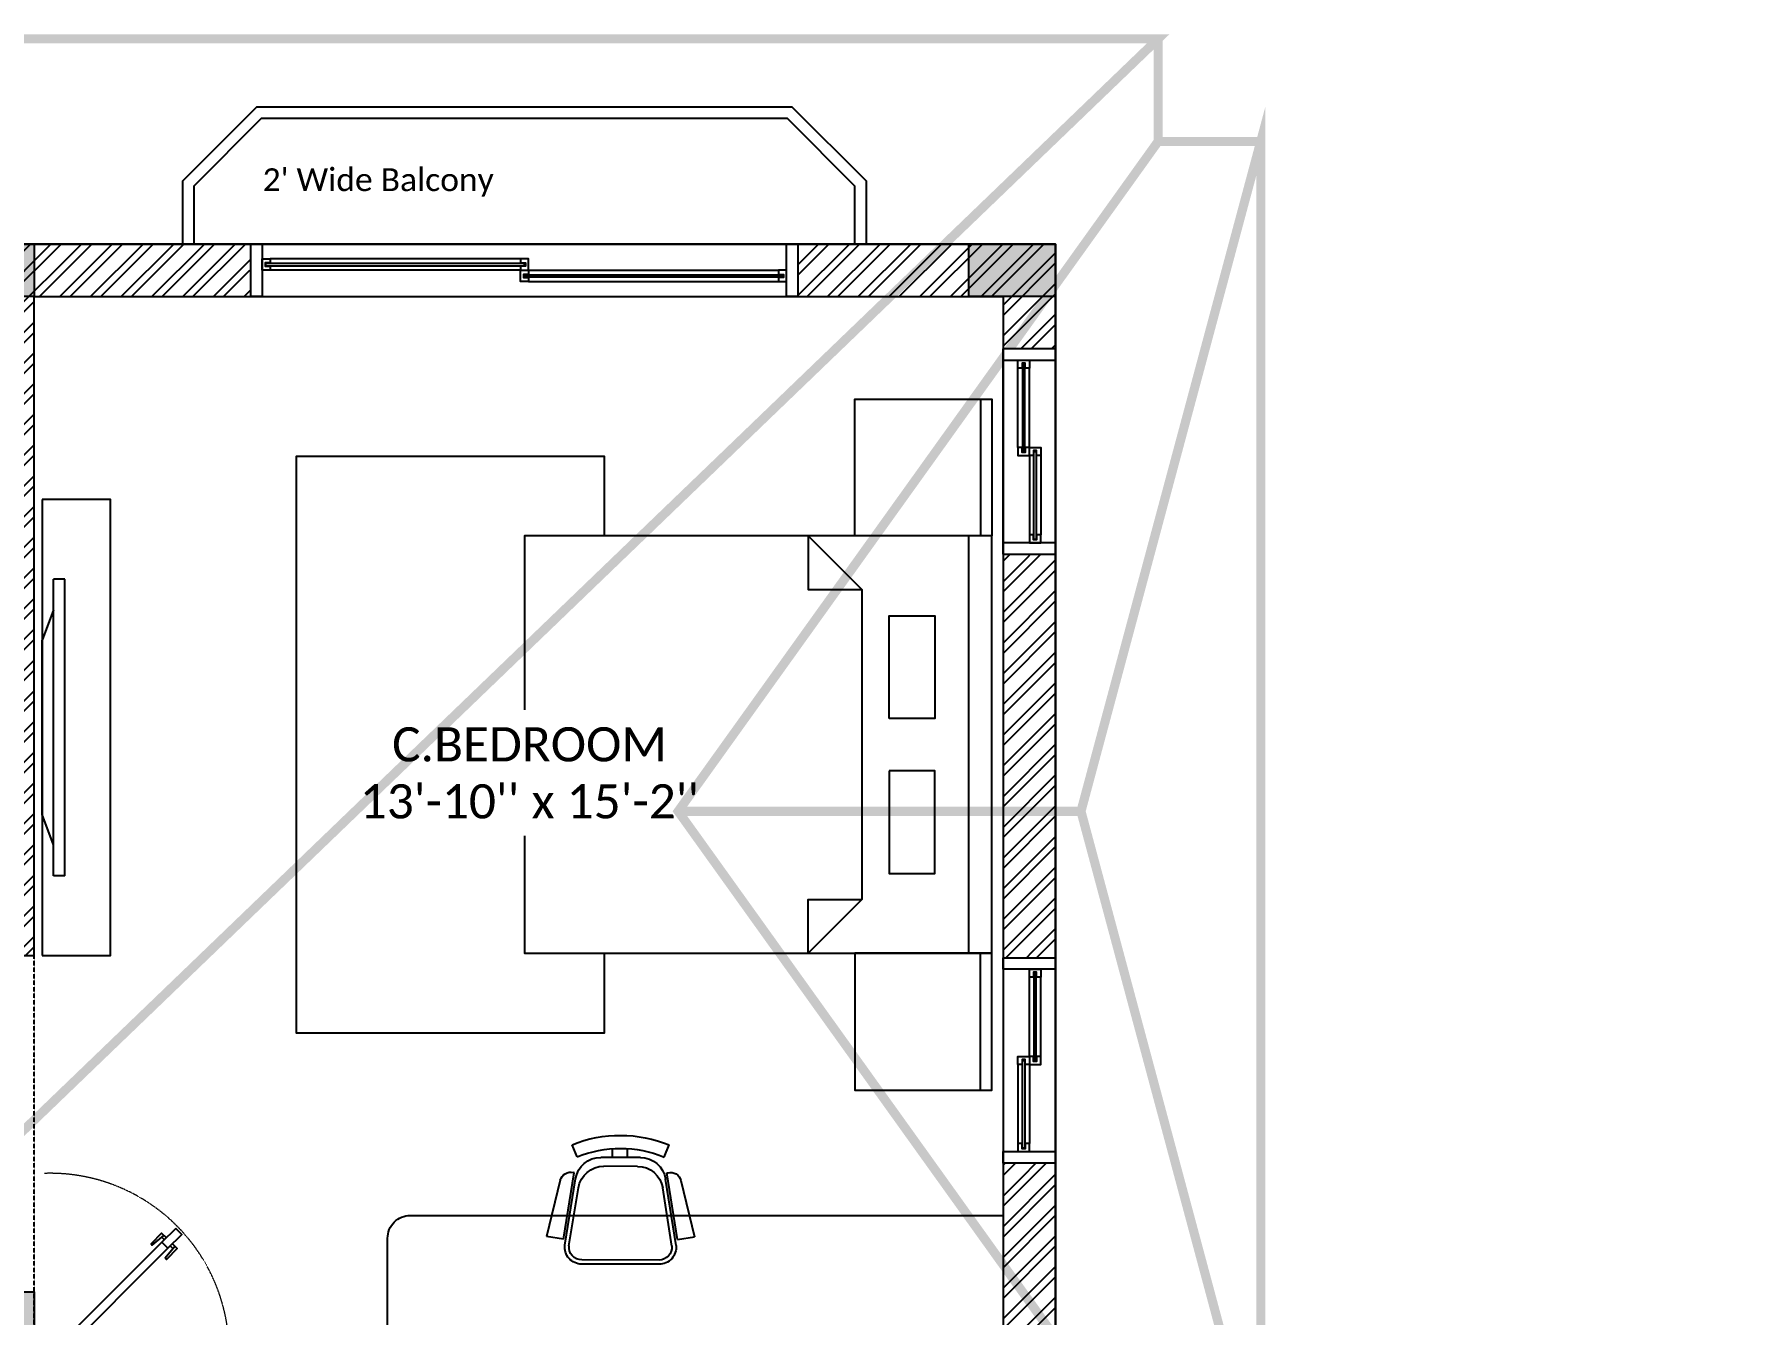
# Model space of a CAD drawing. Header units: millimetres. Extents: x -176651 to 424033, y -469666 to 486614.
# Drawn here: x 230382 to 237885, y 62230 to 67845 of the extents above; entities that cross this region are included whole.
import ezdxf
from ezdxf import colors
from ezdxf.entities.mleader import LeaderData, LeaderLine
from ezdxf.enums import TextEntityAlignment as Align
from ezdxf.math import Vec2, Vec3

# ---------------------------------------------------------------- set-up
doc = ezdxf.new("R2010")
doc.units = ezdxf.units.MM
doc.set_wipeout_variables(frame=1)
doc.linetypes.add('1625_West Villa$0$DASHED', pattern=[0.75, 0.5, -0.25])
doc.linetypes.add('1625W-Roof Plan$0$DASHED', pattern=[0.75, 0.5, -0.25])
for name, color, linetype in [('1625_West Villa$0$ad-Door', 8, 'Continuous'), ('1625_West Villa$0$ad-Elevation 10', 8, 'Continuous'), ('1625_West Villa$0$ad-Furniture', 8, 'Continuous'), ('1625_West Villa$0$ad-Glass Sectionline', 8, 'Continuous'), ('1625_West Villa$0$ad-Railing', 8, 'Continuous'), ('1625_West Villa$0$ad-Text main', 8, 'Continuous'), ('1625_West Villa$0$ad-Text Main_Door&window Label', 8, 'Continuous'), ('1625_West Villa$0$ad-Wall', 8, 'Continuous'), ('1625_West Villa$0$ad-Wall hatch', 8, 'Continuous'), ('1625W-Roof Plan$0$ad-Primary Roof', 8, 'Continuous'), ('1625W-Roof Plan$0$ad-Secondary Roof', 8, 'Continuous'), ('1625W_Columns$0$ad-Column', 8, 'Continuous'), ('1625W_Columns$0$ad-Column Hatch', 8, 'Continuous'), ('ad-Plinth', 8, 'Continuous'), ('Site Levels$0$ad-Lvl-Entance road', 4, 'Continuous')]:
    doc.layers.add(name, color=color, linetype=linetype)
doc.styles.add('1625_West Villa$0$New Text Style', font='arial.ttf', dxfattribs={"height": 100})
doc.styles.add('1625_West Villa$0$Standard', font='calibril.ttf')
doc.styles.add('Site Levels$0$Standard', font='arial.ttf')

# ---------------------------------------------------------------- blocks, each defined once
blk = doc.blocks.new('zw$F00C')
at = {"layer": 'ad-Plinth', "ltscale": 5}
blk.add_lwpolyline([(0, 13620), (12120, 13620), (12120, 0), (0, 0), (0, 4745), (2830, 4745), (2830, 8645), (0, 8645)], close=True, dxfattribs=at)
blk = doc.blocks.new('zw$898C')
at = {"layer": 'ad-Plinth', "ltscale": 5}
blk.add_blockref('zw$F00C', (30903.5, -375453.9), dxfattribs=at)
blk = doc.blocks.new('1625_West Villa$0$A$Cb8966b9a')
at = {"layer": '1625_West Villa$0$ad-Furniture', "color": 33}
for p, q in [((-403.5, 205.2), (-169.5, 301.8)), ((-146.5, 230.5), (-169.5, 301.8)), ((-146.5, 230.5), (-427.2, 139.8)), ((-118.7, 228.7), (-399.4, 138)), ((-113, 210.9), (-359, 131.3)), ((7.4, -170.5), (-44.4, 164.8)), ((25.9, -167.6), (-25.9, 167.6)), ((-494.1, 117.2), (-549.9, 130.5)), ((-427.2, 139.8), (-429, 144.1)), ((-449.5, -157), (-475.9, 13.9)), ((-413, -138.5), (-435.5, 7.2)), ((-506.1, -41.2), (-468.3, -35.4)), ((-496.7, -105.7), (-458.3, -99.8)), ((-435.6, -261), (-484.8, -290.5)), ((-365, -262.3), (-365.4, -266.9)), ((-70, -264), (-365, -262.3)), ((-44.1, -253.9), (-339.1, -252.2)), ((-44, -235.2), (-302.6, -233.7)), ((-70, -264), (-70.4, -338.9)), ((-322.7, -317.5), (-70.4, -338.9))]:
    blk.add_line(p, q, dxfattribs=at)
for centre, radius, start, end in [((-100, 156.2), 74.9, 8.79143, 104.50202), ((-385.7, 161.9), 46.8, 112.4281, 202.4281), ((-100, 156.2), 56.2, 8.79143, 104.50202), ((0, 0), 565.1, 166.65054, 210.93231), ((0, 0), 507.8, 166.65054, 210.93231), ((-364.9, 31), 112.4, 107.9151, 188.79143), ((-324.5, 24.4), 112.4, 107.9151, 188.79143), ((-301.9, -121.3), 112.4, 188.79143, 269.66775), ((-338.4, -139.8), 112.4, 188.79143, 269.66775), ((-48.1, -179.1), 56.2, 273.08083, 8.79143), ((-48.1, -179.1), 74.9, 273.08083, 8.79143), ((-318.7, -270.9), 46.8, 175.15476, 265.15476)]:
    blk.add_arc(centre, radius, start, end, dxfattribs=at)
blk = doc.blocks.new('1625_West Villa$0$A$Cc8134665')
at = {"layer": '1625_West Villa$0$ad-Furniture', "ltscale": 0.125}
for p, q in [((0, -999.5), (0, 1000.5)), ((50, 650.5), (50, -649.5)), ((100, 650.5), (50, 650.5)), ((100, 650.5), (100, -649.5)), ((50, 515.6), (0, 382)), ((0, 382), (0, -382)), ((50, -515.6), (0, -382)), ((100, -649.5), (50, -649.5))]:
    blk.add_line(p, q, dxfattribs=at)
blk.add_lwpolyline([(0, 1000.5), (300, 1000.5), (300, -999.5), (0, -999.5)], dxfattribs=at)
blk = doc.blocks.new('1625_West Villa$0$zw$6C7B')
at = {"layer": '1625_West Villa$0$ad-Furniture'}
for points in [[(0, 2430), (600, 2430), (600, 3030), (0, 3030)], [(0, 600), (2050, 600), (2050, 2430), (0, 2430)], [(450, 1630), (450, 2080), (250, 2080), (250, 1630)], [(450, 1400), (450, 950), (250, 950), (250, 1400)], [(0, 600), (600, 600), (600, 0), (0, 0)]]:
    blk.add_lwpolyline(points, close=True, dxfattribs=at)
for points in [[(50, 3030), (50, 2430)], [(100, 2430), (100, 600)], [(570.2, 835.1), (805.2, 600), (805.2, 835.1), (570.2, 835.1), (570.2, 2194.9), (805.2, 2430), (805.2, 2194.9), (570.2, 2194.9)], [(50, 0), (50, 600)]]:
    blk.add_lwpolyline(points, dxfattribs=at)
at = {"layer": '1625_West Villa$0$ad-Furniture', "color": 33}
blk.add_lwpolyline([(1700, 2430), (1700, 2780), (3050, 2780), (3050, 250), (1700, 250), (1700, 600)], dxfattribs=at)
blk = doc.blocks.new('1625_West Villa$0$zw$66EE')
at = {"layer": '1625_West Villa$0$ad-Furniture', "linetype": '1625_West Villa$0$DASHED'}
blk.add_lwpolyline([(7640, 8760), (7640, 10500)], dxfattribs=at)
at = {"layer": '1625_West Villa$0$ad-Furniture'}
blk.add_lwpolyline([(11890, 9360), (11890, 8760), (9190, 8760), (9190, 9260, -0.414214), (9290, 9360)], format="xyb", close=True, dxfattribs=at)
at = {"layer": '1625_West Villa$0$ad-Furniture', "rotation": 180}
blk.add_blockref('1625_West Villa$0$zw$6C7B', (11840, 12940), dxfattribs=at)
at = {"layer": '1625_West Villa$0$ad-Furniture', "xscale": -1}
for name, p, rotation in [('1625_West Villa$0$A$Cc8134665', (7675, 11500.5), 180), ('1625_West Villa$0$A$Cb8966b9a', (10211.1, 9146.4), 98.64764057998273)]:
    blk.add_blockref(name, p, dxfattribs=dict(at, rotation=rotation))
blk = doc.blocks.new('*U95')
for p, q in [((-25, -128), (-25, -94)), ((-8, -111), (-42, -111)), ((-811, -761), (-796, -776)), ((-746, -826), (-761, -811))]:
    blk.add_line(p, q)
for points in [[(-1150, -100), (-1150, -50), (-1129, -50), (-1129, -36), (-1129, 0), (-1200, 0), (-1200, -100)], [(-50, -100), (0, -100), (0, 0), (-71, 0), (-71, -36), (-71, -50), (-50, -50)], [(-50, -100), (-131, -181), (-166, -145), (-85, -65)], [(-131, -181), (-747, -797), (-782, -762), (-166, -145)], [(-828, -878), (-747, -797), (-782, -762), (-863, -842)]]:
    blk.add_lwpolyline(points, close=True)
for points in [[(-808, -787), (-836, -760), (-773, -697), (-765, -705), (-822, -774)], [(-773, -823), (-745, -850), (-683, -788), (-690, -780), (-759, -837)]]:
    blk.add_lwpolyline(points)
blk.add_circle((-25, -111), 11.1)
at = {"color": 8, "linetype": '1625_West Villa$0$DASHED', "lineweight": 0}
blk.add_arc((-93, -153), 1047, 178.1881, 271.8119, dxfattribs=at)
at = {"layer": '1625_West Villa$0$ad-Text Main_Door&window Label'}
blk.add_line((-600, 125), (-600, -230), dxfattribs=at)
blk.add_circle((-600, 245), 120, dxfattribs=at)
at = {"layer": '1625_West Villa$0$ad-Text Main_Door&window Label', "style": '1625_West Villa$0$New Text Style'}
blk.add_attdef('D1', text='', height=100, dxfattribs=at).set_placement((-600, 245), align=Align.MIDDLE_CENTER)
blk = doc.blocks.new('1625_West Villa$0$$ZCDB_AUDIT_GENERATED_C77D')
blk.add_wipeout([(0, 230), (2400, 230), (2400, 0), (0, 0)]).dxf.layer = '1625_West Villa$0$ad-Elevation 10'
at = {"layer": '1625_West Villa$0$ad-Elevation 10'}
for points in [[(2400, 230), (0, 230)], [(2400, 0), (0, 0)]]:
    blk.add_lwpolyline(points, dxfattribs=at)
for points in [[(50, 0), (50, 230), (0, 230), (0, 0)], [(2350, 0), (2400, 0), (2400, 230), (2350, 230)], [(1217.5, 133), (1217.5, 115), (1182.5, 115), (1182.5, 165), (1217.5, 165), (1217.5, 147), (1195.5, 147), (1195.5, 133)], [(2315, 133), (2315, 115), (2350, 115), (2350, 165), (2315, 165), (2315, 147), (2337, 147), (2337, 133)], [(85, 83), (85, 65), (50, 65), (50, 115), (85, 115), (85, 97), (63, 97), (63, 83)], [(1182.5, 83), (1182.5, 65), (1217.5, 65), (1217.5, 115), (1182.5, 115), (1182.5, 97), (1204.5, 97), (1204.5, 83)]]:
    blk.add_lwpolyline(points, close=True, dxfattribs=at)
at = {"layer": '1625_West Villa$0$ad-Glass Sectionline'}
for points in [[(1217.5, 165), (2315, 165)], [(1182.5, 115), (85, 115)], [(1217.5, 115), (2315, 115)], [(1182.5, 65), (85, 65)]]:
    blk.add_lwpolyline(points, dxfattribs=at)
for points in [[(1200, 95), (65, 95), (65, 85), (1200, 85)], [(1200, 145), (2335, 145), (2335, 135), (1200, 135)]]:
    blk.add_lwpolyline(points, close=True, dxfattribs=at)
blk = doc.blocks.new('*U92')
blk.add_blockref('1625_West Villa$0$$ZCDB_AUDIT_GENERATED_C77D', (0, 0))
blk = doc.blocks.new('1625_West Villa$0$$ZCDB_AUDIT_GENERATED_C7DC')
blk.add_wipeout([(0, 230), (900, 230), (900, 0), (0, 0)]).dxf.layer = '1625_West Villa$0$ad-Elevation 10'
at = {"layer": '1625_West Villa$0$ad-Elevation 10'}
for points in [[(900, 230), (0, 230)], [(900, 0), (0, 0)]]:
    blk.add_lwpolyline(points, dxfattribs=at)
for points in [[(50, 0), (50, 230), (0, 230), (0, 0)], [(850, 0), (900, 0), (900, 230), (850, 230)], [(467.5, 133), (467.5, 115), (432.5, 115), (432.5, 165), (467.5, 165), (467.5, 147), (445.5, 147), (445.5, 133)], [(815, 133), (815, 115), (850, 115), (850, 165), (815, 165), (815, 147), (837, 147), (837, 133)], [(85, 83), (85, 65), (50, 65), (50, 115), (85, 115), (85, 97), (63, 97), (63, 83)], [(432.5, 83), (432.5, 65), (467.5, 65), (467.5, 115), (432.5, 115), (432.5, 97), (454.5, 97), (454.5, 83)]]:
    blk.add_lwpolyline(points, close=True, dxfattribs=at)
at = {"layer": '1625_West Villa$0$ad-Glass Sectionline'}
for points in [[(467.5, 165), (815, 165)], [(432.5, 115), (85, 115)], [(467.5, 115), (815, 115)], [(432.5, 65), (85, 65)]]:
    blk.add_lwpolyline(points, dxfattribs=at)
for points in [[(450, 95), (65, 95), (65, 85), (450, 85)], [(450, 145), (835, 145), (835, 135), (450, 135)]]:
    blk.add_lwpolyline(points, close=True, dxfattribs=at)
blk = doc.blocks.new('*U93')
blk.add_blockref('1625_West Villa$0$$ZCDB_AUDIT_GENERATED_C7DC', (0, 0))
blk = doc.blocks.new('1625_West Villa$0$zw$6266')
at = {"layer": '1625_West Villa$0$ad-Wall hatch', "transparency": 33554610}
h = blk.add_hatch(dxfattribs=at)
h.set_pattern_fill('ANSI32', color=256, scale=10)
h.paths.add_polyline_path([(0, 13620), (0, 10305), (230, 10305), (230, 13390), (4880, 13390), (4880, 8645), (7640, 8645), (7640, 8760), (5110, 8760), (5110, 10500), (5760, 10500), (5760, 10615), (5110, 10615), (5110, 13390), (7525, 13390), (7525, 10615), (6560, 10615), (6560, 10500), (7640, 10500), (7640, 13390), (11890, 13390), (11890, 8760), (8540, 8760), (8540, 8645), (11890, 8645), (11890, 230), (10090, 230), (10090, 0), (12120, 0), (12120, 13620)])
at = {"layer": '1625_West Villa$0$ad-Railing'}
for points in [[(11290, 13620), (11290, 13895), (10965, 14220), (8615, 14220), (8290, 13895), (8290, 13620)], [(11240, 13620), (11240, 13874.3), (10944.3, 14170), (8635.7, 14170), (8340, 13874.3), (8340, 13620)]]:
    blk.add_lwpolyline(points, dxfattribs=at)
at = {"layer": '1625_West Villa$0$ad-Door', "ltscale": 5}
ref = blk.add_blockref('*U95', (7640, 8645), dxfattribs=dict(at, xscale=0.7499999997027537, yscale=0.7499999997027537, zscale=0.7499999997027537, rotation=180))
ref.add_attrib('D1', 'D1', dxfattribs={"layer": '1625_West Villa$0$ad-Text Main_Door&window Label', "height": 75, "rotation": 1080, "style": '1625_West Villa$0$New Text Style'}).set_placement((8090.2, 8461.3), align=Align.MIDDLE_CENTER)
at = {"xscale": -1}
blk.add_blockref('*U92', (10990, 13390), dxfattribs=at)
at = {"rotation": 270}
blk.add_blockref('*U93', (11890, 13160), dxfattribs=at)
at = {"xscale": -1, "rotation": 270}
blk.add_blockref('*U93', (11890, 9590), dxfattribs=at)
at = {"layer": '1625_West Villa$0$ad-Wall'}
for points in [[(5110, 8760), (5110, 10500), (5760, 10500), (5760, 10615), (5110, 10615), (5110, 13390), (7525, 13390), (7525, 10615), (6560, 10615), (6560, 10500), (7640, 10500), (7640, 13390), (11890, 13390), (11890, 8760)], [(12120, 0), (12120, 13620), (0, 13620)]]:
    blk.add_lwpolyline(points, dxfattribs=at)
blk = doc.blocks.new('1625_West Villa$0$zw$6540')
at = {"layer": '1625_West Villa$0$ad-Text main', "attachment_point": 5, "style": '1625_West Villa$0$Standard', "bg_fill": 2}
for s, insert, char_height, width in [("\\pxqd;2' Wide Balcony", (9760.6, 13889.5), 100, 2237.11), ("C.BEDROOM^J13'-10'' x 15'-2''", (9812.7, 11300.3), 150, 1741.287)]:
    blk.add_mtext(s, dxfattribs=dict(at, insert=insert, char_height=char_height, width=width))
blk = doc.blocks.new('1625W-Roof Plan$0$A$Ca594aa6c')
at = {"layer": '1625W-Roof Plan$0$ad-Primary Roof', "linetype": '1625W-Roof Plan$0$DASHED', "ltscale": 2, "const_width": 40}
blk.add_lwpolyline([(12570, 900), (2380, 900), (7475, -4000)], close=True, dxfattribs=at)
blk.add_lwpolyline([(12570, 900), (12570, 450)], dxfattribs=at)
at = {"layer": '1625W-Roof Plan$0$ad-Secondary Roof', "linetype": '1625W-Roof Plan$0$DASHED', "ltscale": 2, "const_width": 40}
for points in [[(13020, 450), (12231.4, -2487.5), (13020, -5425)], [(13020, 450), (12570, 450), (10464.6, -2487.5), (12570, -5425), (13020, -5425)]]:
    blk.add_lwpolyline(points, close=True, dxfattribs=at)
blk.add_lwpolyline([(12231.4, -2487.5), (10464.6, -2487.5)], dxfattribs=at)
blk = doc.blocks.new('1625W-Roof Plan')
blk.add_blockref('1625W-Roof Plan$0$A$Ca594aa6c', (0, 13620))
blk = doc.blocks.new('1625W_Columns$0$zw$6AA0')
at = {"layer": '1625W_Columns$0$ad-Column Hatch', "transparency": 33554687}
h = blk.add_hatch(color=256, dxfattribs=at)
h.dxf.hatch_style = 1
h.paths.add_polyline_path([(0, -230), (380, -230), (380, 0), (0, 0)])
at = {"layer": '1625W_Columns$0$ad-Column'}
blk.add_lwpolyline([(0, -230), (380, -230), (380, 0), (0, 0)], close=True, dxfattribs=at)
blk = doc.blocks.new('1625W_Columns')
at = {"layer": '1625W_Columns$0$ad-Column', "xscale": -1}
for p, rotation in [((7640, 13620), 359.9999999999999), ((12120, 13620), 359.9999999999999), ((7640, 8645), 270)]:
    blk.add_blockref('1625W_Columns$0$zw$6AA0', p, dxfattribs=dict(at, rotation=rotation))
blk = doc.blocks.new('1625_West Villa')
at = {"layer": '1625_West Villa$0$ad-Furniture'}
blk.add_blockref('1625_West Villa$0$zw$66EE', (0, 0), dxfattribs=at)
at = {"layer": '1625_West Villa$0$ad-Text main'}
blk.add_blockref('1625_West Villa$0$zw$6540', (0, 0), dxfattribs=at)
blk.add_blockref('1625W-Roof Plan', (0, 0))
blk.add_blockref('1625_West Villa$0$zw$6266', (0, 0))
blk.add_blockref('1625W_Columns', (0, 0))
blk = doc.blocks.new("All Plot's Villa Plans")
at = {"ltscale": 5}
blk.add_blockref('1625_West Villa', (222742.3, 53304.9), dxfattribs=at)
blk = doc.blocks.new('Site Levels$0$zw$1B0B')
at = {"layer": 'Site Levels$0$ad-Lvl-Entance road'}
ml = blk.add_multileader_mtext('Standard', dxfattribs=at)
ml.set_content('{\\fArial|b1|i0|c0|p34;496.79}', color=256, style='Site Levels$0$Standard')
ml.set_leader_properties()
ml.build(insert=Vec2(0, 0))
ml.multileader.update_dxf_attribs({"has_text_frame": 1, "arrow_head_size": 1219.2, "scale": 12})
ctx = ml.context
ctx.base_point, ctx.scale, ctx.char_height, ctx.arrow_head_size, ctx.landing_gap_size, ctx.plane_origin = Vec3(215314.5, -39776.4), 12, 1219.186, 1219.2, 609.6, Vec3(213475.2, -35056.2)
notes = []
notes.append((ctx, [(0, (1, 1, 0), (214469.5, -39776.4), (1, 0), 845, [(0, [(213475.2, -35056.2)], 0, [])])]))
ctx.mtext.insert, ctx.mtext.width, ctx.mtext.defined_height, ctx.mtext.flow_direction = Vec3(215924.1, -39156), 5138.489, 1392.4, 5
ctx.mtext.has_bg_fill, ctx.mtext.bg_color, ctx.mtext.bg_scale_factor, ctx.mtext.bg_transparency, ctx.mtext.use_window_bg_color = 1, -1027028792, 1.5, 0, 1
for ctx, leaders in notes:
    for number, flags, end, landing, length, lines in leaders:
        leader = LeaderData()
        leader.index, (leader.has_last_leader_line, leader.has_dogleg_vector, leader.attachment_direction) = number, flags
        leader.last_leader_point, leader.dogleg_vector, leader.dogleg_length = Vec3(end), Vec3(landing), length
        for number, points, colour, breaks in lines:
            line = LeaderLine()
            line.index, line.vertices, line.color, line.breaks = number, Vec3.list(points), colors.encode_raw_color(colour), breaks
            leader.lines.append(line)
        ctx.leaders.append(leader)
blk = doc.blocks.new('Site Levels')
at = {"layer": 'Site Levels$0$ad-Lvl-Entance road', "ltscale": 5}
blk.add_blockref('Site Levels$0$zw$1B0B', (-5982.9, 99418.6), dxfattribs=at)

msp = doc.modelspace()

# ---------------------------------------------------------------- block references
at = {"ltscale": 5}
msp.add_blockref("All Plot's Villa Plans", (0, 0), dxfattribs=at)

# ---------------------------------------------------------------- next in the draw order: block references
msp.add_blockref('zw$898C', (191838.8, 428758.8), dxfattribs=at)

# ---------------------------------------------------------------- next in the draw order: block references
msp.add_blockref('Site Levels', (0, 0), dxfattribs=at)

doc.saveas('drawing.dxf')
